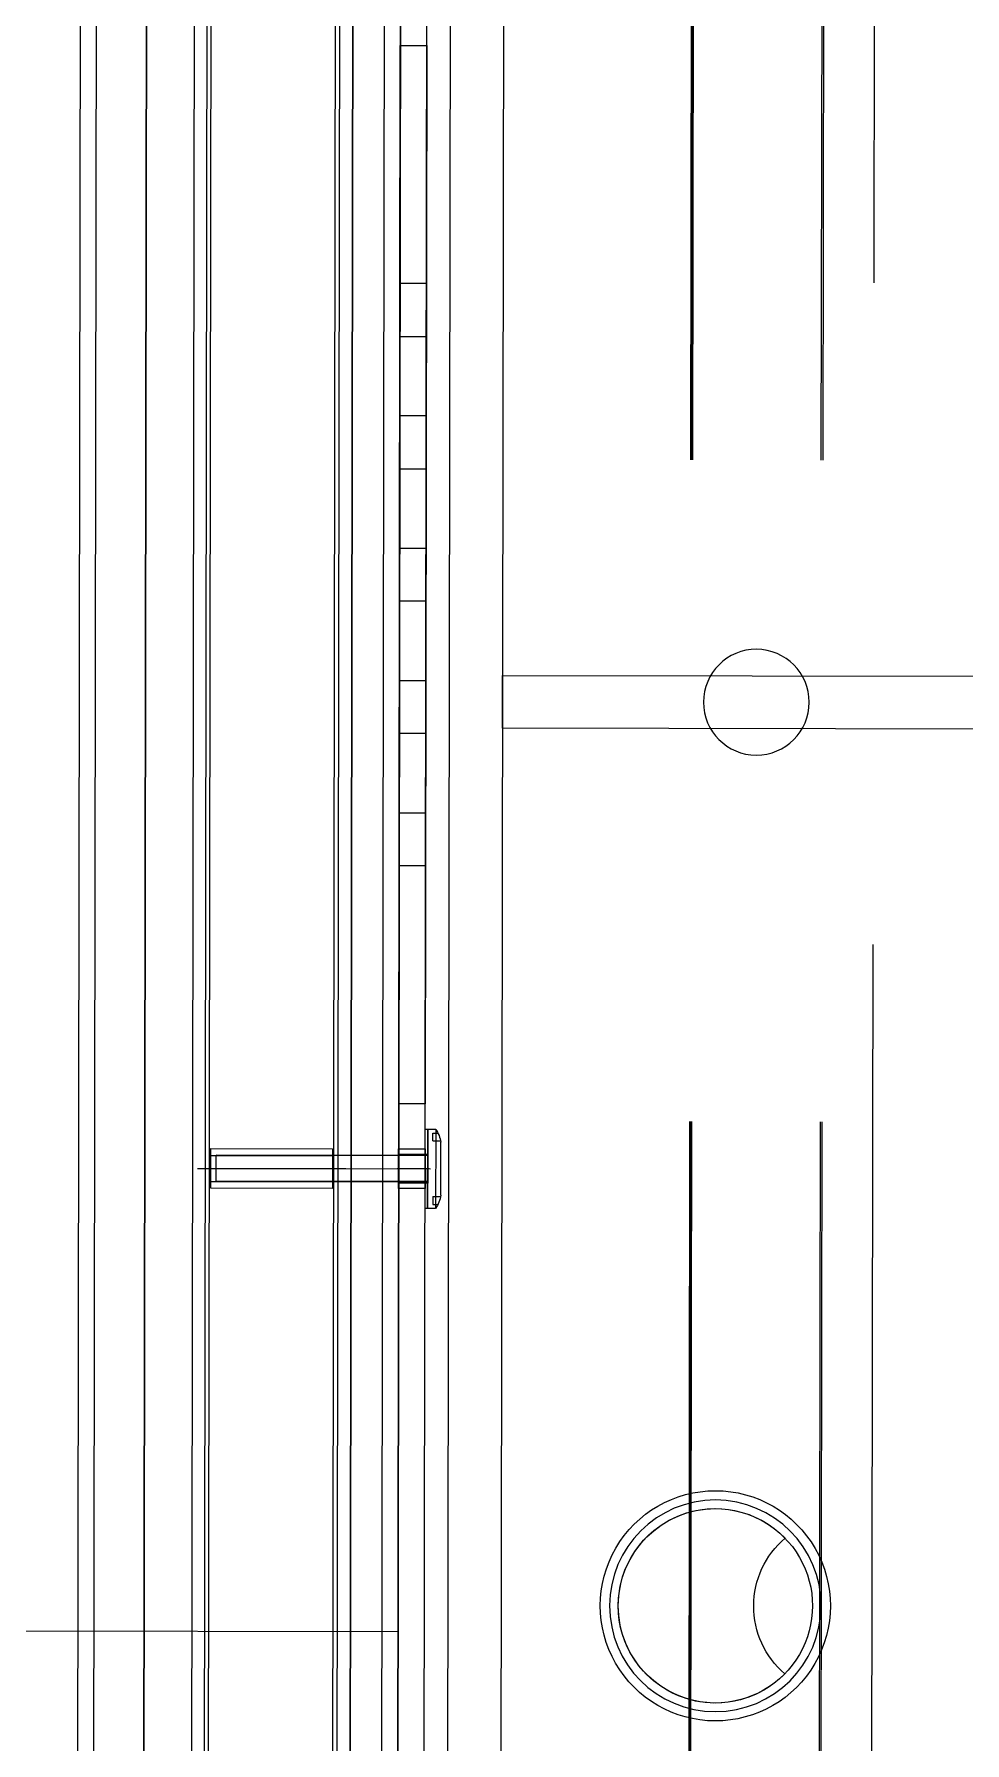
# Model space of a CAD drawing. Header units: inches. Extents: x 78 to 199, y 70 to 92.
# Drawn here: x 144.157 to 144.509, y 77.356 to 78.001 of the extents above; entities that cross this region are included whole.
import ezdxf
from ezdxf.enums import TextEntityAlignment as Align

# ---------------------------------------------------------------- set-up
doc = ezdxf.new("R2010")
doc.units = ezdxf.units.IN
doc.header["$MEASUREMENT"] = 0
for name, pattern in [('ACAD_ISO02W100', [15, 12, -3]), ('ACAD_ISO03W100', [30, 12, -18]), ('CENTERX2', [4, 2.5, -0.5, 0.5, -0.5]), ('DASHED', [0.75, 0.5, -0.25]), ('HIDDEN2', [0.1875, 0.125, -0.0625]), ('HIDDENX2', [0.75, 0.5, -0.25])]:
    doc.linetypes.add(name, pattern=pattern)
doc.layers.add('1501', color=6, linetype='Continuous')
doc.layers.add('DIM', color=152, linetype='Continuous')
doc.layers.add('GLASS-EEE', color=140, linetype='Continuous', lineweight=5)
doc.layers.add('ws', color=7, linetype='Continuous', lineweight=0)
doc.layers.add('GOLDCLADDING', color=7, linetype='Continuous', true_color=0xffc20a)
doc.styles.add('ROMANS', font='romans.shx')

# ---------------------------------------------------------------- blocks, each defined once
blk = doc.blocks.new('GRWRFHRH')
at = {"color": 252, "ltscale": 3}
for p, q in [((4.2197, 4.31833), (4.2221, 5.93633)), ((4.2197, 4.31933), (4.22209, 5.93533)), ((4.24009, 5.9353), (4.2377, 4.31931)), ((4.3181, 5.93619), (4.3157, 4.31819)), ((4.30009, 5.93021), (4.2977, 4.32422)), ((4.3157, 4.32419), (4.31809, 5.93019)), ((4.31614, 4.61819), (4.31807, 5.91819)), ((4.19487, 4.43437), (4.19685, 5.77237)), ((4.19487, 4.43437), (4.19685, 5.77237)), ((4.20285, 5.77236), (4.20087, 4.43436)), ((4.22185, 5.77233), (4.21987, 4.43433)), ((4.29985, 5.77221), (4.29787, 4.43422)), ((4.30987, 4.4342), (4.31185, 5.7722)), ((4.31587, 4.43419), (4.31785, 5.77219)), ((4.31785, 5.77219), (4.31587, 4.43419)), ((4.29815, 4.62421), (4.29964, 5.63021)), ((4.31764, 5.63019), (4.31615, 4.62418)), ((4.32654, 4.88817), (4.32659, 4.91817)), ((4.32659, 4.91817), (4.32759, 4.91817)), ((4.32759, 4.91817), (4.32754, 4.88817)), ((4.24756, 4.89829), (4.24757, 4.90829)), ((4.32757, 4.90817), (4.24757, 4.90829)), ((4.31655, 4.89569), (4.31657, 4.91069)), ((4.31656, 4.89769), (4.31657, 4.90869)), ((4.31657, 4.91069), (4.32657, 4.91067)), ((4.31657, 4.90869), (4.32657, 4.90867)), ((4.32657, 4.91067), (4.32655, 4.89567)), ((4.32657, 4.90867), (4.32656, 4.89767)), ((4.32656, 4.89767), (4.32657, 4.90867)), ((4.32657, 4.90867), (4.32757, 4.90867)), ((4.32757, 4.90867), (4.32756, 4.89767)), ((4.32706, 4.90317), (4.31606, 4.90319)), ((4.32806, 4.90317), (4.32606, 4.90317)), ((4.32756, 4.89817), (4.24756, 4.89829)), ((4.32655, 4.89567), (4.31655, 4.89569)), ((4.32656, 4.89767), (4.31656, 4.89769)), ((4.32756, 4.89767), (4.32656, 4.89767)), ((4.32754, 4.88817), (4.32654, 4.88817))]:
    blk.add_line(p, q, dxfattribs=at)
at = {"color": 252, "lineweight": 25}
for p, q in [((4.31786, 5.77819), (4.3163, 4.72819)), ((4.3163, 4.72819), (4.09675, 4.72851))]:
    blk.add_line(p, q, dxfattribs=at)
at = {"color": 252}
for p, q in [((4.19487, 4.43437), (4.19685, 5.77237)), ((4.31785, 5.77219), (4.31587, 4.43419)), ((4.32754, 4.88817), (4.32759, 4.91817)), ((4.32759, 4.91817), (4.33059, 4.91817)), ((4.33059, 4.91817), (4.33054, 4.88817)), ((4.32756, 4.89817), (4.32757, 4.90817)), ((4.33255, 4.89317), (4.33258, 4.91317)), ((4.33054, 4.88817), (4.32754, 4.88817))]:
    blk.add_line(p, q, dxfattribs=at)
at = {"color": 252, "linetype": 'ACAD_ISO03W100'}
for p, q in [((4.33495, 4.48815), (4.3367, 5.67115)), ((4.35667, 5.65112), (4.35498, 4.50812)), ((4.35581, 5.06962), (4.35584, 5.08962)), ((4.35584, 5.08962), (4.58084, 5.08928)), ((4.58081, 5.06928), (4.35581, 5.06962))]:
    blk.add_line(p, q, dxfattribs=at)
at = {"color": 252, "linetype": 'DASHED'}
for p, q in [((4.4277, 5.67102), (4.42596, 4.48802)), ((4.42805, 5.67102), (4.42631, 4.48803)), ((4.42805, 5.67102), (4.42631, 4.48803)), ((4.4284, 5.67102), (4.42666, 4.48803)), ((4.477, 5.67095), (4.47526, 4.48795)), ((4.4777, 5.67095), (4.47596, 4.48795)), ((4.49526, 4.48792), (4.497, 5.67092))]:
    blk.add_line(p, q, dxfattribs=at)
at = {"color": 252, "linetype": 'HIDDENX2'}
for p, q in [((4.32951, 4.91367), (4.32952, 4.91667)), ((4.32952, 4.91667), (4.33145, 4.91667)), ((4.32951, 4.91367), (4.33248, 4.91367)), ((4.32948, 4.89267), (4.33245, 4.89267)), ((4.32948, 4.89267), (4.32948, 4.88967)), ((4.32948, 4.88967), (4.33141, 4.88967))]:
    blk.add_line(p, q, dxfattribs=at)
at = {"color": 252, "linetype": 'HIDDEN2'}
for p, q in [((4.24555, 4.8958), (4.24557, 4.9108)), ((4.24557, 4.9108), (4.29157, 4.91073)), ((4.24557, 4.9083), (4.29157, 4.90823)), ((4.24557, 4.90815), (4.29157, 4.90808)), ((4.29157, 4.91073), (4.29155, 4.89573)), ((4.29155, 4.89573), (4.24555, 4.8958)), ((4.24556, 4.89845), (4.29156, 4.89838)), ((4.24556, 4.8983), (4.29156, 4.89823))]:
    blk.add_line(p, q, dxfattribs=at)
at = {"color": 252, "linetype": 'HIDDENX2', "ltscale": 3}
for p, q in [((4.32757, 4.90802), (4.24757, 4.90814)), ((4.32756, 4.89833), (4.24756, 4.89844))]:
    blk.add_line(p, q, dxfattribs=at)
at = {"color": 252, "linetype": 'CENTERX2', "ltscale": 3}
blk.add_line((4.24051, 4.90331), (4.29662, 4.90322), dxfattribs=at)
at = {"color": 252, "linetype": 'CENTERX2'}
blk.add_line((4.2464, 4.90329), (4.3286, 4.90317), dxfattribs=at)
at = {"color": 252, "linetype": 'DASHED', "extrusion": (0, 0, -1)}
blk.add_ellipse((4.45183, 5.07949), major_axis=(-0.01414, 0.01414), ratio=1, start_param=0.786882, end_param=7.070067, dxfattribs=at)
at = {"color": 252, "extrusion": (0, 0, -1)}
for centre, major_axis, start_param, end_param in [((4.31975, 4.91096), (0.0092, 0.0092), 0.198369, 0.615203), ((4.31973, 4.89541), (-0.0092, 0.0092), 2.529357, 2.946191)]:
    blk.add_ellipse(centre, major_axis=major_axis, ratio=1, start_param=start_param, end_param=end_param, dxfattribs=at)
at = {"color": 252, "linetype": 'ACAD_ISO02W100', "ltscale": 3, "extrusion": (0, 0, -1)}
blk.add_ellipse((4.43632, 4.73801), major_axis=(-0.02828, 0.02828), ratio=1, start_param=0.786882, end_param=7.070067, dxfattribs=at)
at = {"layer": '1501', "color": 252, "extrusion": (0, 0, -1)}
for centre, major_axis, start_param, end_param in [((4.43632, 4.73801), (-0.02597, 0.02597), 3.129397, 7.869144), ((4.48447, 4.73794), (0.0238, 0.0238), 3.06339, 4.793559)]:
    blk.add_ellipse(centre, major_axis=major_axis, ratio=1, start_param=start_param, end_param=end_param, dxfattribs=at)
at = {"layer": 'DIM', "color": 252, "extrusion": (0, 0, -1)}
for major_axis, start_param, end_param in [((0.03076, 0.03076), 2.357678, 5.499271), ((-0.03076, 0.03076), 0.786882, 3.928475), ((-0.02597, 0.02597), 3.928475, 7.070067), ((-0.02597, 0.02597), 0.786882, 3.928475)]:
    blk.add_ellipse((4.43632, 4.73801), major_axis=major_axis, ratio=1, start_param=start_param, end_param=end_param, dxfattribs=at)
at = {"layer": 'GLASS-EEE', "color": 252}
for p, q in [((4.31809, 5.93328), (4.3157, 4.3221)), ((4.3257, 4.32209), (4.32809, 5.93326))]:
    blk.add_line(p, q, dxfattribs=at)
at = {"layer": 'GLASS-EEE', "color": 252, "ltscale": 3}
for p, q in [((4.3166, 4.92769), (4.31719, 5.32769)), ((4.31719, 5.32769), (4.32719, 5.32767)), ((4.32719, 5.32767), (4.3266, 4.92767)), ((4.31706, 5.23769), (4.31703, 5.21769)), ((4.32706, 5.23767), (4.31706, 5.23769)), ((4.32703, 5.21767), (4.32706, 5.23767)), ((4.31703, 5.21769), (4.32703, 5.21767)), ((4.31699, 5.18769), (4.31696, 5.16769)), ((4.32699, 5.18767), (4.31699, 5.18769)), ((4.32696, 5.16767), (4.32699, 5.18767)), ((4.31696, 5.16769), (4.32696, 5.16767)), ((4.31688, 5.11769), (4.31691, 5.13769)), ((4.31691, 5.13769), (4.32691, 5.13767)), ((4.32691, 5.13767), (4.32688, 5.11767)), ((4.32688, 5.11767), (4.31688, 5.11769)), ((4.31681, 5.06769), (4.31684, 5.08769)), ((4.31684, 5.08769), (4.32684, 5.08767)), ((4.32684, 5.08767), (4.32681, 5.06767)), ((4.32681, 5.06767), (4.31681, 5.06769)), ((4.31673, 5.01769), (4.31676, 5.03769)), ((4.31676, 5.03769), (4.32676, 5.03767)), ((4.32676, 5.03767), (4.32673, 5.01767)), ((4.32673, 5.01767), (4.31673, 5.01769)), ((4.3266, 4.92767), (4.3166, 4.92769))]:
    blk.add_line(p, q, dxfattribs=at)
at = {"layer": 'ws', "color": 252, "lineweight": -3}
for p, q in [((4.24319, 4.6503), (4.2446, 5.6043)), ((4.24469, 4.6503), (4.2461, 5.6043)), ((4.29169, 4.65023), (4.2931, 5.60423)), ((4.2946, 5.60423), (4.29319, 4.65023))]:
    blk.add_line(p, q, dxfattribs=at)
at = {"color": 252, "style": 'ROMANS'}
for p in [(-5.11757, 7.45916, 0), (3.16531, 4.70638, 0), (-5.11757, 4.62872, 0)]:
    blk.add_attdef('ELEV', text='', height=0.10354, dxfattribs=at).set_placement(p, align=Align.BOTTOM_LEFT)
for p in [(-5.11757, 7.39034, 0), (3.16531, 4.63756, 0), (-5.11757, 4.5599, 0)]:
    blk.add_attdef('LEVEL', text='', height=0.10354, dxfattribs=at).set_placement(p, align=Align.TOP_LEFT)

msp = doc.modelspace()

# ---------------------------------------------------------------- block references
at = {"layer": 'GOLDCLADDING'}
msp.add_blockref('GRWRFHRH', (139.97813, 72.66933, 0), dxfattribs=at)

doc.saveas('drawing.dxf')
